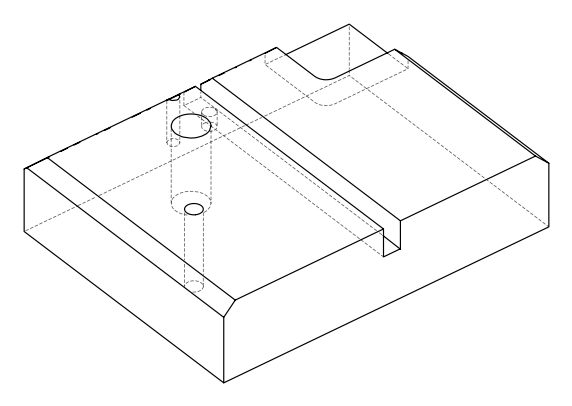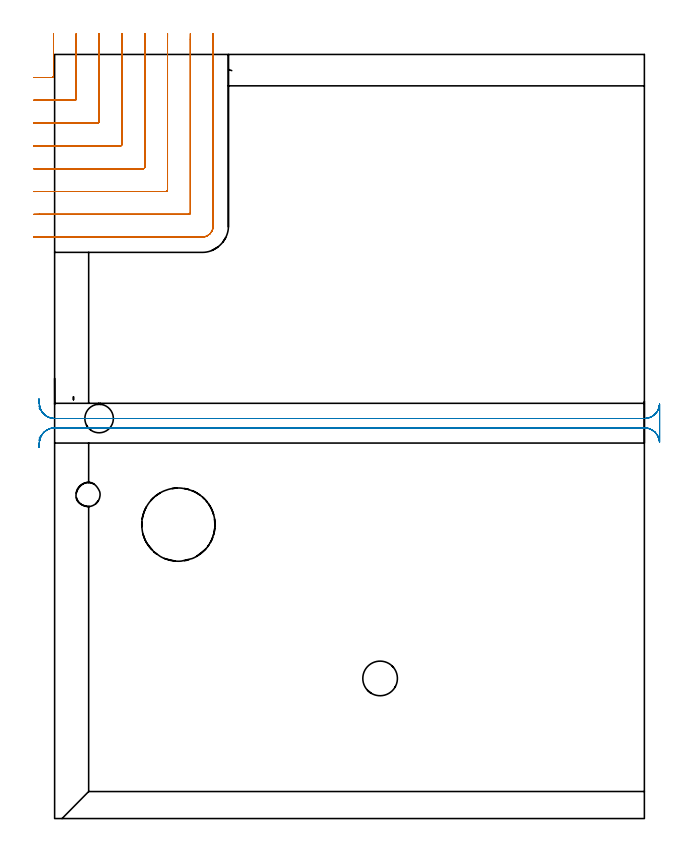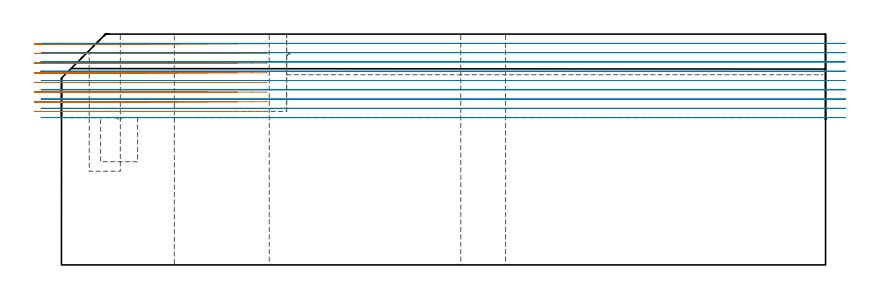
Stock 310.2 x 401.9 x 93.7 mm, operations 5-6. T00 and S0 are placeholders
(PLAN: 12 operations, 7 tool changes, 77.4 min)
(1 AREA_MILL | FG_CHAMFER_SURFACE | UGT0205_001 | 11 min | 32867 mm3)
(2 AREA_MILL_1 | FG_CHAMFER_SURFACE_1 | UGT0205_001 | 14.54 min | 29950 mm3)
(3 AREA_MILL_2 | FG_CHAMFER_SURFACE_2 | UGT0205_001 | 4.69 min | 15171 mm3)
(4 AREA_MILL_3 | FG_CHAMFER_SURFACE_3 | UGT0205_001 | 10.83 min | 30793 mm3)
(5 MILL_CORNER_NOTCH_RECTANGULAR | CORNER_NOTCH_RECTANGULAR | NXT0201_012 | Follow Part, ap 4, ae 75% | 16.63 min | 295232 mm3)
(6 MILL_RECTANGULAR_SLOT | SLOT_RECTANGULAR | NXT0201_012 | Follow Part, ap 4, ae 75% | 12.58 min | 217344 mm3)
(7 MILL_THROUGH_HOLE_FROM_SOLID_MATERIAL | STEP1HOLE_1 | UGT0201_018 | Circular | 5.28 min | 109105 mm3)
(8 MILL_BLIND_HOLE_FROM_SOLID_MATERIAL | STEP1POCKET | UGT0201_128 | Spiral | 0.9 min | 6723 mm3)
(9 INDEXABLE_INSERT_DRILL_BLIND_HOLE_FROM_SOLID | STEP1POCKET_1 | UGT0302_001 | 0.09 min | 3172 mm3)
(10 SPOT_DRILL | STEP1HOLE | NXT0321_9005460120000 | 0.05 min | 156 mm3)
(11 DRILL_THROUGH_HOLE_INTO_CENTER | STEP1HOLE | NXT0301_065 | 0.4 min | 6357 mm3)
(12 DRILL_TO_ENLARGE_THROUGH_HOLE | STEP1HOLE | UGT0301_251 | 0.41 min | 17823 mm3)
(TOOL UGT0205_001 | Chamfer Mill 20 x 3 x 45 deg. | D20 FL50 Z2)
(TOOL NXT0201_012 | ENDMILL 16mm [2P460-1600-NA 1630] | D16 FL38 Z6)
(TOOL UGT0201_018 | End mill 30 mm | D30 FL50 Z4)
(TOOL UGT0201_128 | Carbide End Mill 10.0 | D10 FL15 Z4)
(TOOL UGT0302_001 | Indexable Insert Drill 15mm | D15 PA180 FL50 Z2)
(TOOL NXT0321_9005460120000 | NC Spot Drill, 142deg, 12mm, Carbide, Uncoated | D12 PA142 FL30 Z2)
(TOOL NXT0301_065 | Carbide Drill 9.4mm [860.1-0940-075A1-MM 2214] | D9.4 PA140 FL98 Z2)
(TOOL UGT0301_251 | Twist Drill 18.2 mm | D18.2 PA118 FL135 Z2)
(OP 5 MILL_CORNER_NOTCH_RECTANGULAR)
G17 G21 G94 G90
T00 M6
G54
G17 G0 G90 X-11. Y389.791 S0 M3
G43 Z103.7 H1
Z89.775
G94 G1 X-8. Y389.8 F250.
X-7.746 F500.
X-1.394
G3 X-0.6 Y390.594 R0.8
G1 Y409.646
Y409.877
X-0.591 Y412.877 F250.
G0 Z103.7
X-11. Y377.789
Z89.775
G1 X-8. Y377.8
X-7.746 F500.
X10.606
G3 X11.4 Y378.594 R0.8
G1 Y409.646
Y409.9
X11.411 Y412.9 F250.
G0 Z103.7
X-11. Y365.787
Z89.775
G1 X-8. Y365.799
X-7.746 Y365.8 F500.
X22.605
G3 X23.4 Y366.595 R0.8
G1 Y409.646
X23.401 Y409.9
X23.413 Y412.9 F250.
G0 Z103.7
X-11. Y353.783
Z89.775
G1 X-8. Y353.799
X-7.746 Y353.8 F500.
X34.605
G3 X35.4 Y354.595 R0.8
G1 Y409.646
X35.401 Y409.9
X35.417 Y412.9 F250.
G0 Z103.7
X-11. Y341.778
Z89.775
G1 X-8. Y341.799
X-7.746 Y341.8 F500.
X46.605
G3 X47.4 Y342.595 R0.8
G1 Y409.646
X47.401 Y409.9
X47.422 Y412.9 F250.
G0 Z103.7
X-11. Y329.767
Z89.775
G1 X-8. Y329.799
G2 X-7.746 Y329.8 R24. F500.
G1 X58.605
G3 X59.4 Y330.595 R0.8
G1 Y409.646
G2 X59.401 Y409.9 R24.
G1 X59.433 Y412.9 F250.
G0 Z103.7
X-10.999 Y317.734
Z89.775
G1 X-8. Y317.797
G2 X-7.746 Y317.8 R12. F500.
G1 X70.604
G3 X71.4 Y318.596 R0.8
G1 Y409.646
G2 X71.403 Y409.9 R12.
G1 X71.466 Y412.899 F250.
G0 Z103.7
X-10.746 Y305.8
Z89.775
G1 X-7.746
X77.5 F500.
G3 X83.4 Y311.7 R5.9
G1 Y409.646
Y412.646 F250.
G0 Z103.7
X-11. Y389.791
Z85.85
G1 X-8. Y389.8
X-7.746 F500.
X-1.394
G3 X-0.6 Y390.594 R0.8
G1 Y409.666
Y409.877
X-0.592 Y412.877 F250.
G0 Z103.7
X-11. Y377.789
Z85.85
G1 X-8. Y377.8
X-7.746 F500.
X10.606
G3 X11.4 Y378.594 R0.8
G1 Y409.666
Y409.9
X11.41 Y412.9 F250.
G0 Z103.7
X-11. Y365.787
Z85.85
G1 X-8. Y365.799
X-7.746 Y365.8 F500.
X22.605
G3 X23.4 Y366.595 R0.8
G1 Y409.666
Y409.9
X23.412 Y412.9 F250.
G0 Z103.7
X-11. Y353.783
Z85.85
G1 X-8. Y353.799
X-7.746 Y353.8 F500.
X34.605
G3 X35.4 Y354.595 R0.8
G1 Y409.666
X35.401 Y409.9
X35.415 Y412.9 F250.
G0 Z103.7
X-11. Y341.778
Z85.85
G1 X-8. Y341.799
X-7.746 Y341.8 F500.
X46.605
G3 X47.4 Y342.595 R0.8
G1 Y409.666
X47.401 Y409.9
X47.42 Y412.9 F250.
G0 Z103.7
X-11. Y329.767
Z85.85
G1 X-8. Y329.799
G2 X-7.746 Y329.8 R24. F500.
G1 X58.605
G3 X59.4 Y330.595 R0.8
G1 Y409.666
G2 X59.401 Y409.9 R24.
G1 X59.43 Y412.9 F250.
G0 Z103.7
X-10.999 Y317.734
Z85.85
G1 X-8. Y317.797
G2 X-7.746 Y317.8 R12. F500.
G1 X70.604
G3 X71.4 Y318.596 R0.8
G1 Y409.666
G2 X71.402 Y409.9 R12.
G1 X71.461 Y412.899 F250.
G0 Z103.7
X-10.746 Y305.8
Z85.85
G1 X-7.746
X77.5 F500.
G3 X83.4 Y311.7 R5.9
G1 Y409.666
Y412.666 F250.
G0 Z103.7
X-11. Y389.8
Z81.925
G1 X-8.
X-1.394 F500.
G3 X-0.6 Y390.594 R0.8
G1 Y409.877
Y412.877 F250.
G0 Z103.7
X-11. Y377.8
Z81.925
G1 X-8.
X10.606 F500.
G3 X11.4 Y378.594 R0.8
G1 Y409.9
Y412.9 F250.
G0 Z103.7
X-11. Y365.8
Z81.925
G1 X-8.
X22.605 F500.
G3 X23.4 Y366.595 R0.8
G1 Y409.9
Y412.9 F250.
G0 Z103.7
X-11. Y353.8
Z81.925
G1 X-8.
X34.605 F500.
G3 X35.4 Y354.595 R0.8
G1 Y409.9
Y412.9 F250.
G0 Z103.7
X-11. Y341.8
Z81.925
G1 X-8.
X46.605 F500.
G3 X47.4 Y342.595 R0.8
G1 Y409.9
Y412.9 F250.
G0 Z103.7
X-11. Y329.8
Z81.925
G1 X-8.
X58.605 F500.
G3 X59.4 Y330.595 R0.8
G1 Y409.9
Y412.9 F250.
G0 Z103.7
X-11. Y317.8
Z81.925
G1 X-8.
X70.604 F500.
G3 X71.4 Y318.596 R0.8
G1 Y409.9
Y412.9 F250.
G0 Z103.7
X-11. Y305.8
Z81.925
G1 X-8.
X77.5 F500.
G3 X83.4 Y311.7 R5.9
G1 Y409.9
Y412.9 F250.
G0 Z103.7
X-11. Y389.8
Z78.
G1 X-8.
X-1.394 F500.
G3 X-0.6 Y390.594 R0.8
G1 Y409.877
Y412.877 F250.
G0 Z103.7
X-11. Y377.8
Z78.
G1 X-8.
X10.606 F500.
G3 X11.4 Y378.594 R0.8
G1 Y409.9
Y412.9 F250.
G0 Z103.7
X-11. Y365.8
Z78.
G1 X-8.
X22.605 F500.
G3 X23.4 Y366.595 R0.8
G1 Y409.9
Y412.9 F250.
G0 Z103.7
X-11. Y353.8
Z78.
G1 X-8.
X34.605 F500.
G3 X35.4 Y354.595 R0.8
G1 Y409.9
Y412.9 F250.
G0 Z103.7
X-11. Y341.8
Z78.
G1 X-8.
X46.605 F500.
G3 X47.4 Y342.595 R0.8
G1 Y409.9
Y412.9 F250.
G0 Z103.7
X-11. Y329.8
Z78.
G1 X-8.
X58.605 F500.
G3 X59.4 Y330.596 R0.8
G1 Y409.9
Y412.9 F250.
G0 Z103.7
X-11. Y317.8
Z78.
G1 X-8.
X70.604 F500.
G3 X71.4 Y318.596 R0.8
G1 Y409.9
Y412.9 F250.
G0 Z103.7
X-11. Y305.8
Z78.
G1 X-8.
X77.5 F500.
G3 X83.4 Y311.7 R5.9
G1 Y409.9
Y412.9 F250.
G0 Z103.7
X-11. Y389.8
Z74.075
G1 X-8.
X-1.394 F500.
G3 X-0.6 Y390.594 R0.8
G1 Y409.877
Y412.877 F250.
G0 Z103.7
X-11. Y377.8
Z74.075
G1 X-8.
X10.606 F500.
G3 X11.4 Y378.594 R0.8
G1 Y409.9
Y412.9 F250.
G0 Z103.7
X-11. Y365.8
Z74.075
G1 X-8.
X22.605 F500.
G3 X23.4 Y366.595 R0.8
G1 Y409.9
Y412.9 F250.
G0 Z103.7
X-11. Y353.8
Z74.075
G1 X-8.
X34.605 F500.
G3 X35.4 Y354.595 R0.8
G1 Y409.9
Y412.9 F250.
G0 Z103.7
X-11. Y341.8
Z74.075
G1 X-8.
X46.605 F500.
G3 X47.4 Y342.595 R0.8
G1 Y409.9
Y412.9 F250.
G0 Z103.7
X-11. Y329.8
Z74.075
G1 X-8.
X58.605 F500.
G3 X59.4 Y330.595 R0.8
G1 Y409.9
Y412.9 F250.
G0 Z103.7
X-11. Y317.8
Z74.075
G1 X-8.
X70.604 F500.
G3 X71.4 Y318.596 R0.8
G1 Y409.9
Y412.9 F250.
G0 Z103.7
X-11. Y305.8
Z74.075
G1 X-8.
X77.5 F500.
G3 X83.4 Y311.7 R5.9
G1 Y409.9
Y412.9 F250.
G0 Z103.7
X-11. Y389.8
Z70.15
G1 X-8.
X-1.394 F500.
G3 X-0.6 Y390.594 R0.8
G1 Y409.877
Y412.877 F250.
G0 Z103.7
X-11. Y377.8
Z70.15
G1 X-8.
X10.606 F500.
G3 X11.4 Y378.594 R0.8
G1 Y409.9
Y412.9 F250.
G0 Z103.7
X-11. Y365.8
Z70.15
G1 X-8.
X22.605 F500.
G3 X23.4 Y366.595 R0.8
G1 Y409.9
Y412.9 F250.
G0 Z103.7
X-11. Y353.8
Z70.15
G1 X-8.
X34.605 F500.
G3 X35.4 Y354.595 R0.8
G1 Y409.9
Y412.9 F250.
G0 Z103.7
X-11. Y341.8
Z70.15
G1 X-8.
X46.605 F500.
G3 X47.4 Y342.595 R0.8
G1 Y409.9
Y412.9 F250.
G0 Z103.7
X-11. Y329.8
Z70.15
G1 X-8.
X58.605 F500.
G3 X59.4 Y330.595 R0.8
G1 Y409.9
Y412.9 F250.
G0 Z103.7
X-11. Y317.8
Z70.15
G1 X-8.
X70.604 F500.
G3 X71.4 Y318.596 R0.8
G1 Y409.9
Y412.9 F250.
G0 Z103.7
X-11. Y305.8
Z70.15
G1 X-8.
X77.5 F500.
G3 X83.4 Y311.7 R5.9
G1 Y409.9
Y412.9 F250.
G0 Z103.7
X-11. Y389.8
Z66.225
G1 X-8.
X-1.394 F500.
G3 X-0.6 Y390.594 R0.8
G1 Y409.877
Y412.877 F250.
G0 Z103.7
X-11. Y377.8
Z66.225
G1 X-8.
X10.606 F500.
G3 X11.4 Y378.594 R0.8
G1 Y409.9
Y412.9 F250.
G0 Z103.7
X-11. Y365.8
Z66.225
G1 X-8.
X22.605 F500.
G3 X23.4 Y366.595 R0.8
G1 Y409.9
Y412.9 F250.
G0 Z103.7
X-11. Y353.8
Z66.225
G1 X-8.
X34.605 F500.
G3 X35.4 Y354.595 R0.8
G1 Y409.9
Y412.9 F250.
G0 Z103.7
X-11. Y341.8
Z66.225
G1 X-8.
X46.605 F500.
G3 X47.4 Y342.595 R0.8
G1 Y409.9
Y412.9 F250.
G0 Z103.7
X-11. Y329.8
Z66.225
G1 X-8.
X58.605 F500.
G3 X59.4 Y330.595 R0.8
G1 Y409.9
Y412.9 F250.
G0 Z103.7
X-11. Y317.8
Z66.225
G1 X-8.
X70.604 F500.
G3 X71.4 Y318.596 R0.8
G1 Y409.9
Y412.9 F250.
G0 Z103.7
X-11. Y305.8
Z66.225
G1 X-8.
X77.5 F500.
G3 X83.4 Y311.7 R5.9
G1 Y409.9
Y412.9 F250.
G0 Z103.7
X-11. Y389.8
Z62.3
G1 X-8.
X-1.394 F500.
G3 X-0.6 Y390.594 R0.8
G1 Y409.877
Y412.877 F250.
G0 Z103.7
X-11. Y377.8
Z62.3
G1 X-8.
X10.606 F500.
G3 X11.4 Y378.594 R0.8
G1 Y409.9
Y412.9 F250.
G0 Z103.7
X-11. Y365.8
Z62.3
G1 X-8.
X22.605 F500.
G3 X23.4 Y366.595 R0.8
G1 Y409.9
Y412.9 F250.
G0 Z103.7
X-11. Y353.8
Z62.3
G1 X-8.
X34.605 F500.
G3 X35.4 Y354.595 R0.8
G1 Y409.9
Y412.9 F250.
G0 Z103.7
X-11. Y341.8
Z62.3
G1 X-8.
X46.605 F500.
G3 X47.4 Y342.595 R0.8
G1 Y409.9
Y412.9 F250.
G0 Z103.7
X-11. Y329.8
Z62.3
G1 X-8.
X58.605 F500.
G3 X59.4 Y330.595 R0.8
G1 Y409.9
Y412.9 F250.
G0 Z103.7
X-11. Y317.8
Z62.3
G1 X-8.
X70.604 F500.
G3 X71.4 Y318.596 R0.8
G1 Y409.9
Y412.9 F250.
G0 Z103.7
X-11. Y305.8
Z62.3
G1 X-8.
X77.5 F500.
G3 X83.4 Y311.7 R5.9
G1 Y409.9
Y412.9 F250.
G0 Z103.7
M5
M2
(OP 6 MILL_RECTANGULAR_SLOT)
G17 G21 G94 G90
T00 M6
G54
G17 G0 G90 X-8.12 Y200.158 S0 M3
G43 Z103.7 H1
Z89.933
G94 G1 X-6.245 Y202.5 F250.
G2 X0. Y205.5 R8. F500.
G1 X310.2
G2 X318.19 Y197.9 R8.
G1 X318.2
Y218.
X318.19
G2 X310.2 Y210.4 R8.
G1 X0.
G2 X-6.245 Y213.4 R8.
G1 X-8.12 Y215.742 F250.
G0 Y200.158 Z86.167
G1 X-6.245 Y202.5
G2 X0. Y205.5 R8. F500.
G1 X310.2
G2 X318.19 Y197.9 R8.
G1 X318.2
Y218.
X318.19
G2 X310.2 Y210.4 R8.
G1 X0.
G2 X-6.245 Y213.4 R8.
G1 X-8.12 Y215.742 F250.
G0 X-8.431 Y198.888 Z82.4
G1 X-6.935 Y201.488
G2 X0. Y205.5 R8. F500.
G1 X310.2
G2 X318.19 Y197.9 R8.
G1 Y218.
G2 X310.2 Y210.4 R8.
G1 X0.
G2 X-6.934 Y214.411 R8.
G1 X-8.43 Y217.011 F250.
G0 X-8.508 Y196.722 Z78.633
G1 X-7.715 Y199.615
G2 X0. Y205.5 R8. F500.
G1 X310.2
G2 X318.19 Y197.9 R8.
G1 Y218.
G2 X310.2 Y210.4 R8.
G1 X0.
G2 X-7.723 Y216.312 R8.
G1 X-8.506 Y219.208 F250.
G0 X-8.23 Y195.203 Z74.867
G1 X-7.97 Y198.192
G2 X0. Y205.5 R8. F500.
G1 X310.2
G2 X318.19 Y197.9 R8.
G1 X318.2
Y218.
X318.19
G2 X310.2 Y210.4 R8.
G1 X0.
G2 X-7.97 Y217.708 R8.
G1 X-8.23 Y220.697 F250.
G0 Y195.203 Z71.1
G1 X-7.97 Y198.192
G2 X0. Y205.5 R8. F500.
G1 X310.2
G2 X318.19 Y197.9 R8.
G1 X318.2
Y218.
X318.19
G2 X310.2 Y210.4 R8.
G1 X0.
G2 X-7.97 Y217.708 R8.
G1 X-8.23 Y220.697 F250.
G0 Y195.203 Z67.333
G1 X-7.97 Y198.192
G2 X0. Y205.5 R8. F500.
G1 X310.2
G2 X318.19 Y197.9 R8.
G1 X318.2
Y218.
X318.19
G2 X310.2 Y210.4 R8.
G1 X0.
G2 X-7.97 Y217.708 R8.
G1 X-8.23 Y220.697 F250.
G0 Y195.203 Z63.567
G1 X-7.97 Y198.192
G2 X0. Y205.5 R8. F500.
G1 X310.2
G2 X318.19 Y197.9 R8.
G1 X318.2
Y218.
X318.19
G2 X310.2 Y210.4 R8.
G1 X0.
G2 X-7.97 Y217.708 R8.
G1 X-8.23 Y220.697 F250.
G0 Y195.203 Z59.8
G1 X-7.97 Y198.192
G2 X0. Y205.5 R8. F500.
G1 X310.2
G2 X318.19 Y197.9 R8.
G1 X318.2
Y218.
X318.19
G2 X310.2 Y210.4 R8.
G1 X0.
G2 X-7.97 Y217.708 R8.
G1 X-8.23 Y220.697 F250.
G0 Z103.7
M5
M2
